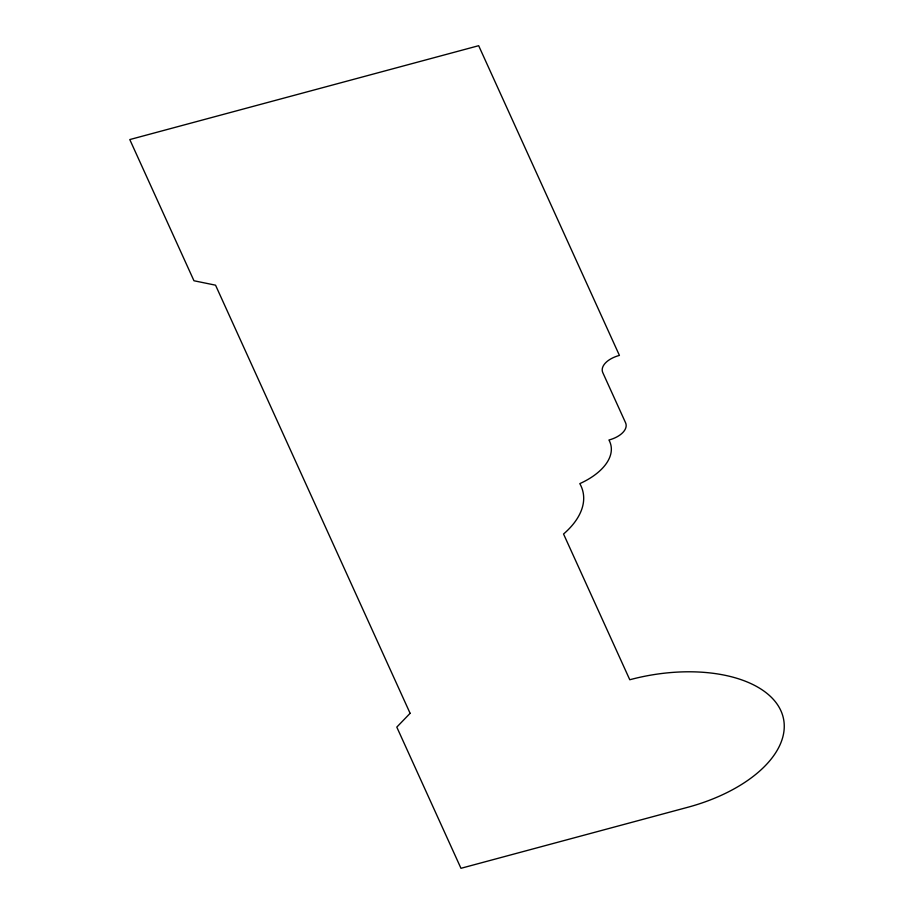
<?xml version="1.0" encoding="UTF-8"?>
<svg xmlns="http://www.w3.org/2000/svg" width="914" height="914" viewBox="0 0 914 914"><rect width="100%" height="100%" fill="white"/><g stroke="black" fill="none" stroke-linecap="round" stroke-linejoin="round"><path stroke-width="1.37" d="M410.112 713.308L396.802 727.11L460.964 868.3L687.739 807.291A127.183 68.71 -11.1 0 0 780.864 710.669A127.183 68.71 -11.1 0 0 629.78 679.753L563.55 534.016A99.169 53.583 -11.1 0 0 579.807 483.632A63.157 34.126 -11.1 0 0 608.93 440.022A22.724 12.282 -11.1 0 0 625.564 422.759L602.806 372.649A22.701 12.259 -11.1 0 1 619.418 355.409L478.673 45.7L129.788 139.568L193.962 280.758L215.544 285.179L410.112 713.308"/></g></svg>
